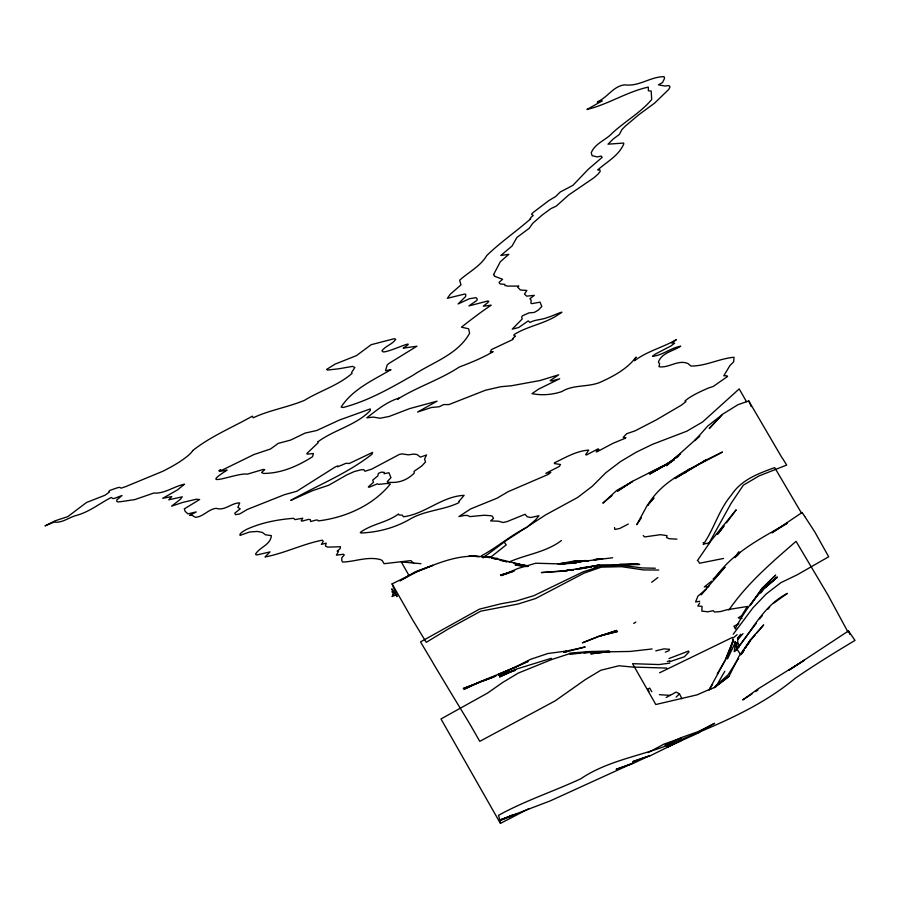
<?xml version="1.0" encoding="UTF-8"?>
<svg xmlns="http://www.w3.org/2000/svg" width="900" height="900" viewBox="0 0 900 900"><rect width="100%" height="100%" fill="white"/><g stroke="black" fill="none" stroke-linecap="round" stroke-linejoin="round"><path stroke-width="1.35" d="M504.214 542.194L506.239 544.849L490.478 557.381M732.499 642.364L732.746 639.607L733.207 640.654L727.538 658.89L735.424 642.217L734.996 641.385M734.231 651.69L735.424 642.217L737.955 643.725L738.889 647.629M733.174 640.44L725.355 659.992L709.11 689.827L715.883 686.768L724.793 671.265M733.207 640.654L725.355 659.992L717.255 673.886M714.308 687.69L728.977 676.418L739.046 656.19L750.825 639.304L763.684 624.904L756.889 632.914M391.894 591.716L393.716 593.82L391.804 588.814L392.186 589.365A323.73 4.973 62.6 0 1 394.346 592.92L397.103 596.576L392.096 583.875L415.665 572.288L399.825 580.86L415.553 571.658L432.787 565.369L415.991 572.062C435.983 563.985 457.47 554.243 479.452 556.616M735.188 628.684C745.661 608.951 759.217 590.501 777.364 577.181L763.121 589.286L777.15 577.181L766.136 587.025M699.683 602.977L697.804 605.992L702.067 606.352L701.842 611.111L707.985 611.798L713.216 610.65L714.521 612.034L720.405 611.572L727.335 609.683L747.416 606.476L741.668 615.623L738.248 617.895L742.028 618.536M703.238 544.523C714.139 528.863 718.999 509.423 731.486 494.944C741.195 479.824 758.587 473.434 774.697 467.629L801.664 513.371M697.342 560.756L711.225 540.495L736.178 509.827L726.502 522.844M709.11 689.827L712.53 684.405M733.219 634.23L752.906 607.849L766.226 593.944L780.896 582.66L797.299 574.762L828.686 556.774L814.77 531.889L804.735 516.465M738.63 658.384L727.988 674.91L715.433 686.115M741.544 653.895L743.816 650.351M745.324 647.989L750.623 639.72L745.369 647.887M741.623 653.726L743.873 650.227M718.256 533.767L723.656 525.679L717.311 534.364M742.455 652.624L743.996 650.306M747.855 644.535L750.173 641.081M641.351 517.849L636.761 524.689L647.258 505.294L653.738 497.993M708.356 544.387L731.014 503.516L743.344 485.179L759.06 475.92L786.69 465.053L783.011 459.157A326.61 4.928 62.6 0 0 781.616 457.132L748.755 400.916L737.944 404.719L722.43 414.326L709.256 428.524L722.317 414.54L707.76 426.026L694.8 440.64L699.739 436.162M728.91 609.986C747.236 583.346 771.885 562.32 796.061 541.35L827.82 594.788L847.935 631.946M760.725 592.999L763.133 589.702M756.337 623.261L735.334 650.992C751.939 631.17 763.301 605.576 787.376 593.404L773.46 603.293M734.962 557.224L739.035 551.869L734.996 557.156M719.977 531.382L724.084 526.095M737.528 638.235L740.7 634.309L741.127 635.141L737.989 639.034M737.123 555.705L739.676 552.701L735.008 557.696M750.938 639.923L755.19 634.916M653.906 498.094L647.584 505.496C663.604 477.495 695.812 467.145 722.408 452.014L706.252 459.956L674.887 478.564L705.825 459.968L701.539 463.005M759.544 618.874L762.289 615.69M767.801 609.345L769.635 607.23M724.871 567.281L713.857 579.623C731.655 552.915 760.365 538.785 787.185 523.226L771.874 532.845L802.069 512.516L804.724 516.454M705.6 589.714L701.01 594.855L724.837 567.281M707.434 587.655L709.268 585.596M743.018 633.668L737.629 639.495L737.955 643.725M689.04 651.87L684.405 656.752L669.758 661.702M713.002 579.206L724.477 567.765M676.091 697.14L679.455 693.844L676.17 692.066L666.18 697.489M483.064 557.899L485.089 556.144M699.525 436.027L666.54 465.694L680.558 453.589L666 465.075L674.01 459.45M737.1 634.669L732.881 638.235L732.454 637.414L659.565 672.806M611.989 495.63L602.842 503.145L616.759 490.41L632.599 481.41L617.4 491.231L632.711 481.196L671.445 461.632M711.596 581.153L704.317 586.913L706.837 586.643M684.562 473.062L689.76 468.956L684.562 472.916M657.9 577.53L651.679 582.278M485.089 556.324L506.351 540.472L545.636 514.879L577.62 497.475L592.312 486.248L605.835 472.736L620.55 461.543L636.21 452.205L652.601 444.285L686.801 431.201L702.551 422.01L739.215 388.901L746.528 401.749M714.409 687.488L728.977 676.418M527.569 526.815L535.826 519.581L538.965 515.734L530.775 517.534L527.141 516.712L525.116 514.283L507.026 521.618L503.021 522.506L498.6 521.201L490.624 520.909L493.515 518.344L492.356 516.274L490.736 515.678L483.896 515.273L470.014 516.6L467.179 515.396L464.243 515.475L458.933 516.577L470.723 508.882L497.126 498.161L508.039 491.726L548.528 474.3L550.789 472.41L545.861 473.31L559.271 466.447L560.509 464.524L554.355 463.545L554.501 462.78C565.414 457.594 576.394 450.9 588.724 450.101L585.653 454.669L586.44 454.984L598.028 448.875L598.883 449.392L596.227 451.564L596.689 451.969L613.102 443.25L624.915 438.39L625.826 437.692L623.194 437.411L626.625 433.733L635.04 430.853L656.28 419.884L681.491 405.101L685.924 401.603L685.012 401.006C690.919 395.55 703.17 390.319 708.244 388.103L713.273 386.438L727.549 376.47L726.975 375.772L723.814 375.772L729.877 365.647L733.646 361.856L734.04 357.266C719.381 358.515 705.589 366.266 690.896 366.019L687.938 363.521C677.981 359.28 668.891 368.325 659.014 366.728L659.621 363.668L658.373 362.149C661.59 352.755 673.312 351.191 680.681 346.196C670.939 347.794 662.715 355.286 652.556 356.321L655.02 354.24L671.018 345.926L674.651 343.17L671.546 342.911L676.361 339.671C662.659 347.524 647.1 351.225 634.511 360.731L634.534 359.224L636.12 357.131C626.827 369.248 613.17 376.481 599.546 382.556C587.363 387.281 572.918 384.57 561.836 391.579C552.33 394.774 541.845 395.618 532.001 393.649L538.74 389.048L559.721 378.754L551.835 380.936L550.136 380.588L558.697 374.794L540.113 380.52L511.447 385.751L500.771 386.719L485.449 390.229L448.92 404.572L443.678 404.572L439.245 406.744L431.415 407.498L417.577 412.043L437.096 401.152L409.613 408.611L389.137 416.464L380.014 418.252L373.376 417.094L366.863 417.78C376.673 410.197 386.719 401.827 398.902 398.137L397.631 399.173C417.353 386.831 439.853 379.834 459.214 367.065C470.644 362.734 482.625 357.874 493.189 351.641L490.264 352.046L491.4 349.605L513.124 339.379L512.516 338.692L515.565 336.105L513.877 335.644L514.271 334.463C528.244 325.71 545.501 323.798 559.26 313.942C569.351 308.34 547.571 318.037 547.639 317.407C541.744 320.029 535.556 319.286 529.942 322.447L528.278 320.884L518.67 327.51L512.212 329.175L522.202 318.994L521.64 317.216L522.371 315.855L528.874 312.907L534.229 312.446L538.234 310.185L541.811 306.484L540.034 302.152L531.832 303.649L530.887 303.142L531.135 300.195L529.886 298.755L534.319 295.346L526.702 296.156L524.475 294.064L526.86 290.441L520.436 290.002L517.511 286.954L518.839 286.11L507.78 286.088L504.877 285.502L504.877 284.389L500.164 283.928L499.354 283.151L499.129 282.352L502.582 279.259L494.449 276.255L494.449 275.141L493.447 274.804L500.332 261.731L508.793 254.34L500.805 255.476L512.089 245.993L516.892 237.454L529.29 228.229L532.654 223.414L542.239 214.987L550.879 208.62L556.245 206.134L568.676 194.996L593.91 177.784L598.016 174.172L600.255 171.292L599.771 169.785L597.724 169.942C606.994 161.651 618.874 155.734 623.812 143.82L623.576 143.055L608.006 144.18L613.238 138.971L619.279 134.55L621.945 129.532L625.601 125.876L638.707 114.806L654.491 103.207L668.666 89.505L670.028 86.895L669.071 85.601L664.83 86.006L658.451 84.847L662.602 82.462L664.571 78.3L664.054 76.669C650.531 76.635 638.887 86.816 624.915 84.847C613.519 85.793 607.658 97.436 597.701 101.666L597.364 102.285L602.212 100.845L586.969 109.485C608.197 104.389 626.85 91.778 648.304 87.109L648.371 90.754L651.184 91.08L651.69 99.529C640.575 112.703 625.151 121.23 612.405 132.998C605.846 140.265 595.114 143.19 591.232 152.775L592.155 155.7L597.274 156.915L601.222 156.105L602.156 157.388L588.521 169.042L572.873 185.377L560.216 192.026L555.705 196.47L548.876 200.576L533.07 212.546L531.551 214.256L533.216 215.494L531.113 217.226L530.111 218.936L530.674 218.79C516.341 231.412 500.535 242.156 486.776 255.521C480.623 266.141 468.54 272.171 459.641 280.181L460.98 284.895L450.304 294.21L447.368 298.294L464.512 294.098L465.75 294.322L465.637 296.516L458.089 303.964L469.395 298.721L476.021 297.664L477.18 298.845L476.933 300.397L468.911 305.921L487.834 300.994L488.79 301.286L487.868 302.535L483.289 306.202L491.164 305.201C480.848 312.098 471.071 319.579 461.452 327.173L468.63 328.793L469.609 333.236C457.673 354.836 432.394 362.272 412.976 375.289C390.668 388.012 368.246 400.939 343.17 407.498L341.111 407.07C352.755 389.093 373.005 380.239 390.983 369.63L385.481 370.71L387.124 365.175L388.519 363.713L416.97 346.196L403.211 348.142C420.457 336.87 388.215 352.901 383.029 351.855L381.949 350.865C385.324 345.926 392.445 344.396 395.764 339.266L394.2 338.715L371.149 344.7L356.501 355.59L335.002 364.162L326.61 369.428L327.6 370.069L339.086 368.741L352.553 366.379L354.836 367.481L351.608 372.488L352.069 373.354C338.287 385.515 319.905 390.836 304.504 400.32C287.831 407.317 269.505 410.085 253.192 417.791L252.338 416.171C232.38 427.478 210.87 436.185 192.713 450.585M676.305 457.841L678.589 456.244M481.387 555.851C497.306 547.234 510.514 535.511 526.534 527.467M665.674 464.873L674.37 459.022M699.829 732.308L666.641 747.383L681.671 740.227L650.273 755.741L632.824 761.614L649.957 755.539L633.476 763.279L616.14 769.354L633.161 763.065L550.102 800.955L499.916 820.012L515.858 814.354L500.006 820.597L498.521 815.332C524.824 800.752 553.5 791.46 580.691 778.815C606.51 761.377 637.47 756.518 666.101 745.92C710.899 727.144 757.283 709.898 795.094 678.364C814.579 664.965 834.716 652.556 855 640.406L848.475 630.934L789.165 670.039L804.375 660.217L757.811 689.062L742.714 699.919L752.074 693.877M755.584 691.605L757.924 690.097M633.712 623.441L635.861 622.08M705.971 589.511L697.939 596.092L695.587 601.976L699.66 601.279M561.431 540.517C545.974 552.364 526.365 554.288 509.119 562.016M628.301 524.025L619.706 528.502L614.812 529.447L614.554 527.524M674.033 459.923L649.732 474.075L673.931 459.923M666.439 464.591L671.209 461.756M656.494 470.149L665.033 465.3L648.979 473.456L665.246 465.3M698.692 732.094L714.634 723.319L698.58 731.475L681.446 737.55L664.954 745.301M529.155 808.549L500.411 823.41L440.989 718.965L487.642 693.023L502.684 682.47L518.31 673.065L552.195 659.34L569.745 653.67L579.791 653.344M648.056 752.625L664.11 744.053L681.446 737.966M738.81 623.689L733.894 626.265L735.952 629.033M393.817 594.079L392.603 594.653L393.277 594.619L391.984 596.52L396.821 594.72M500.411 822.994L499.759 820.553L512.561 814.871M697.781 694.541L711.472 688.534M480.184 681.998L463.275 688.5L496.001 675.99M599.321 636.322L582.413 642.825L599.535 635.906L617.512 631.496L600.716 635.783M665.291 652.129L668.824 650.768L669.566 649.305L663.885 648.877L655.762 650.869M668.959 658.553L688.613 651.038M481.41 681.536L493.639 676.901M493.83 676.856L480.296 681.795L463.916 689.332L480.397 681.581L514.215 667.755L528.075 661.387L498.69 674.336L514.215 667.755L530.381 659.396L547.83 653.524L566.989 650.981L585.18 646.976L568.384 651.274M563.996 652.084L566.46 651.184L563.805 652.095M513.09 571.534L501.165 575.595L517.961 568.474L535.736 563.22L556.279 563.805L576.18 563.13L560.171 563.839M600.57 635.906L616.77 630.45L600.761 635.681M667.384 661.523L669.746 660.724L670.174 661.556M514.586 570.847L500.625 574.976L508.376 573.165M514.868 670.613L498.476 675.293L516.026 669.623L499.534 676.957L516.026 669.206L551.34 658.294M697.286 694.811L655.808 704.52L632.565 663.683L659.025 664.56L669.69 663.143M572.501 562.849L575.111 562.309M708.795 543.015L703.834 544.005L703.204 542.498M564.255 652.117L566.887 651.6M559.192 563.884L573.829 561.071L580.534 560.846M564.435 652.117L567.09 651.6M591.097 566.887L561.195 571.275L541.395 572.569L567.821 570.521M563.074 563.794L612.675 557.764M588.161 567.461L590.839 567.045M593.516 566.618L596.194 566.201M563.153 563.794L575.111 561.892M580.028 568.102L599.186 565.144L580.781 568.721L599.288 564.93L639.742 564.424L619.301 564.469L637.976 564.041L626.04 564.727M723.555 558.45L699.525 563.243L698.411 561.206M598.32 559.215L594.27 559.766L599.805 559.148M576.079 569.273L580.14 568.733L576.034 569.273M577.834 561.971L581.918 561.476M584.629 561.139L588.712 560.644M610.076 651.499L590.816 653.827L609.863 651.499L589.86 652.376L599.242 652.252M557.539 563.861L588.623 560.576M574.785 562.106L587.104 560.734M580.241 568.102L591.188 566.887M570.555 570.217L573.3 569.914M594.371 559.553L602.629 558.731M570.06 654.086L589.545 652.174L609.446 651.499M583.965 652.928L593.269 652.174M569.43 653.254L588.803 651.544L608.816 651.082M652.106 648.967L629.989 651.454L595.755 652.039M586.024 560.498L574.144 561.274L583.38 560.858M666.765 668.081L632.408 667.035L618.964 665.764L600.806 670.252L585.191 679.691L555.142 700.875L479.79 741.352L470.363 724.928A324.281 4.77 62.6 0 1 467.82 720.686L449.415 690.334A324.281 4.815 62.6 0 1 446.884 686.104L434.745 665.921A330.019 4.961 62.6 0 0 431.483 660.262L420.502 641.903L479.385 609.165L500.929 603.788L516.139 601.043L533.846 595.676L583.009 571.894L600.57 566.246L620.494 565.2L642.375 567.956L655.312 568.226M658.789 570.049L643.658 569.936L621.529 566.685L601.29 567.135L583.942 573.188L535.579 598.534L517.95 604.046L480.69 611.19L448.762 628.695L426.24 642.33L414.045 622.204A162.686 2.453 62.6 0 1 411.728 618.3L392.096 583.875M495.709 558.349L497.61 558.371M676.924 539.145L669.195 538.717L666.596 537.559L667.046 535.658L660.454 534.679L644.58 536.94L643.241 535.545M659.419 694.676L670.41 695.385M478.294 556.616L469.069 555.908L490.151 557.1L528.469 566.347M482.243 556.92L490.151 557.528L482.119 556.841M420.874 563.692L401.265 561.904L408.848 575.224M527.355 566.449L515.081 564.952L526.05 566.595M517.669 564.289L527.22 565.639M521.91 565.447L527.243 566.46M527.535 566.201L514.012 563.288L527.535 566.449M503.168 560.959L507.071 561.994M499.387 560.014L503.348 561.071M740.7 654.739L736.189 647.989M413.741 563.231L410.861 560.599L384.075 563.704L382.309 560.655L380.588 559.631C368.584 556.369 356.929 560.936 345.229 561.915L342.652 562.095L341.798 560.7L341.775 557.831L344.295 554.94L343.294 554.254L336.397 555.176L338.524 551.329L337.174 551.104L340.155 548.64L340.515 546.75L327.679 547.121L325.418 546.007L326.239 543.139L321.356 544.421L323.257 541.53L322.425 540.169C302.974 543.892 284.558 553.298 265.028 556.976L270.034 551.891L258.199 554.659L256.162 554.918L255.578 554.062C259.751 547.043 270.686 544.882 271.35 535.624L265.466 534.803L262.418 532.451L257.389 531.45L249.671 531.979L240.041 535.376L239.996 534.341A8.381 1.643 -27.2 0 1 246.769 529.301C261.585 522.562 277.549 519.604 293.591 518.288L294.907 519.615L302.76 518.209L301.241 520.695L301.939 521.179L308.621 519.356L310.421 519.716L310.601 521.561L315.956 520.087L317.576 520.054L318.229 520.92C345.431 517.624 372.848 505.496 390.33 484.076L387.506 483.424L378.27 484.391L377.527 483.75L369.382 487.17L368.28 486.923L373.466 482.321L372.735 480.094L377.865 475.853L378.315 473.456L381.173 472.162L384.334 472.376L384.075 473.738L388.946 472.736L390.949 477.709L387.27 481.579L387.731 482.22C398.452 483.289 406.496 480.623 414.259 473.13L413.978 471.409L421.706 466.02L425.554 461.959L424.553 459.101L426.566 454.973L420.334 457.132L417.173 454.579L413.933 454.072L408.364 454.826L401.974 453.904L399.51 454.365L371.655 469.147L364.973 471.262L363.859 469.699L361.305 469.721L354.206 471.589L346.601 475.009L328.781 485.213L312.469 490.691L290.779 500.377C317.644 485.213 347.377 473.636 371.97 454.219L372.623 452.396L349.279 463.478L346.005 463.298L337.601 466.83L337.793 465.896L335.419 466.864L296.775 491.276L284.535 494.651L247.297 509.445L239.636 513.99L235.44 514.676L234.799 513.124L240.199 508.838L237.87 507.341L239.715 502.92C231.446 502.718 224.73 511.256 216.112 508.32C208.271 509.243 203.175 516.915 195.424 517.298L191.43 514.957L189.607 515.43L196.222 511.931L187.954 513.866L185.243 511.481L184.275 508.905L199.643 499.522L196.222 499.252L182.632 502.447L171.574 506.16L180.338 499.343L182.273 496.834L168.773 499.804L171.776 496.586L162.709 498.319L177.368 489.983L184.511 484.2C174.083 486.259 164.565 493.942 153.743 493.065L134.73 499.613L120.6 501.705L117.934 501.919L116.741 501.334L116.809 499.882L122.029 495.506L114.739 498.274L112.95 498.6L111.229 497.475C99.731 503.37 89.336 511.942 76.511 515.385C69.593 517.151 63.877 522.023 56.52 522.259L54.146 522.135L45 525.87L54.855 520.898L67.804 516.611L86.501 502.504L105.008 495.236L109.44 492.053L108.889 491.31L109.991 490.365L117.484 487.744L119.756 487.339L121.095 488.16L125.528 486.686L163.148 471.139L171.394 466.774A33.986 6.66 -27.2 0 0 192.724 450.585M651.803 691.706L649.71 688.095L647.685 689.153L649.08 691.56M737.561 638.201L737.955 639.067M679.455 693.844L681.986 698.783M751.252 406.62L748.755 400.916M849.904 634.466L848.475 630.934M732.746 639.607L733.523 641.599M736.639 648.337L735.424 642.217L737.55 648.776M735.424 642.217L737.303 648.653M802.069 512.516L802.17 513.124M318.06 441.697L317.981 442.924L306.889 453.465L307.103 454.14L313.414 453.521L312.559 456.705C298.001 465.998 281.34 473.377 263.655 473.434L261.562 472.545L264.713 469.598L263.295 469.44L247.196 474.199C239.006 471.926 195.896 489.904 227.093 470.126L219.487 471.409L254.036 454.5L270.484 449.01L278.291 443.351L290.61 440.1L305.077 433.103L316.845 430.459L339.435 420.041L370.305 408.926L370.327 410.524C356.051 425.317 334.294 429.75 318.06 441.697M459.157 501.154L458.944 502.639C443.981 509.996 426.229 510.244 411.322 518.377C395.719 527.659 378.934 532.192 360.979 533.014L360.281 532.44C372.049 523.766 387.079 522.653 398.509 513.956L398.97 514.969L402.322 515.149L403.436 516.78C425.104 514.046 441.923 496.305 464.108 495.349L459.157 501.154M762.165 588.251L750.386 605.149L762.064 588.454L775.665 575.1L762.165 588.251M220.59 469.8L219.139 470.835L220.59 469.8M573.368 569.644L560.981 571.275L573.3 569.644M596.633 566.28L593.865 566.584L596.666 566.28M496.654 559.238L491.445 557.865L496.744 559.305"/></g></svg>
